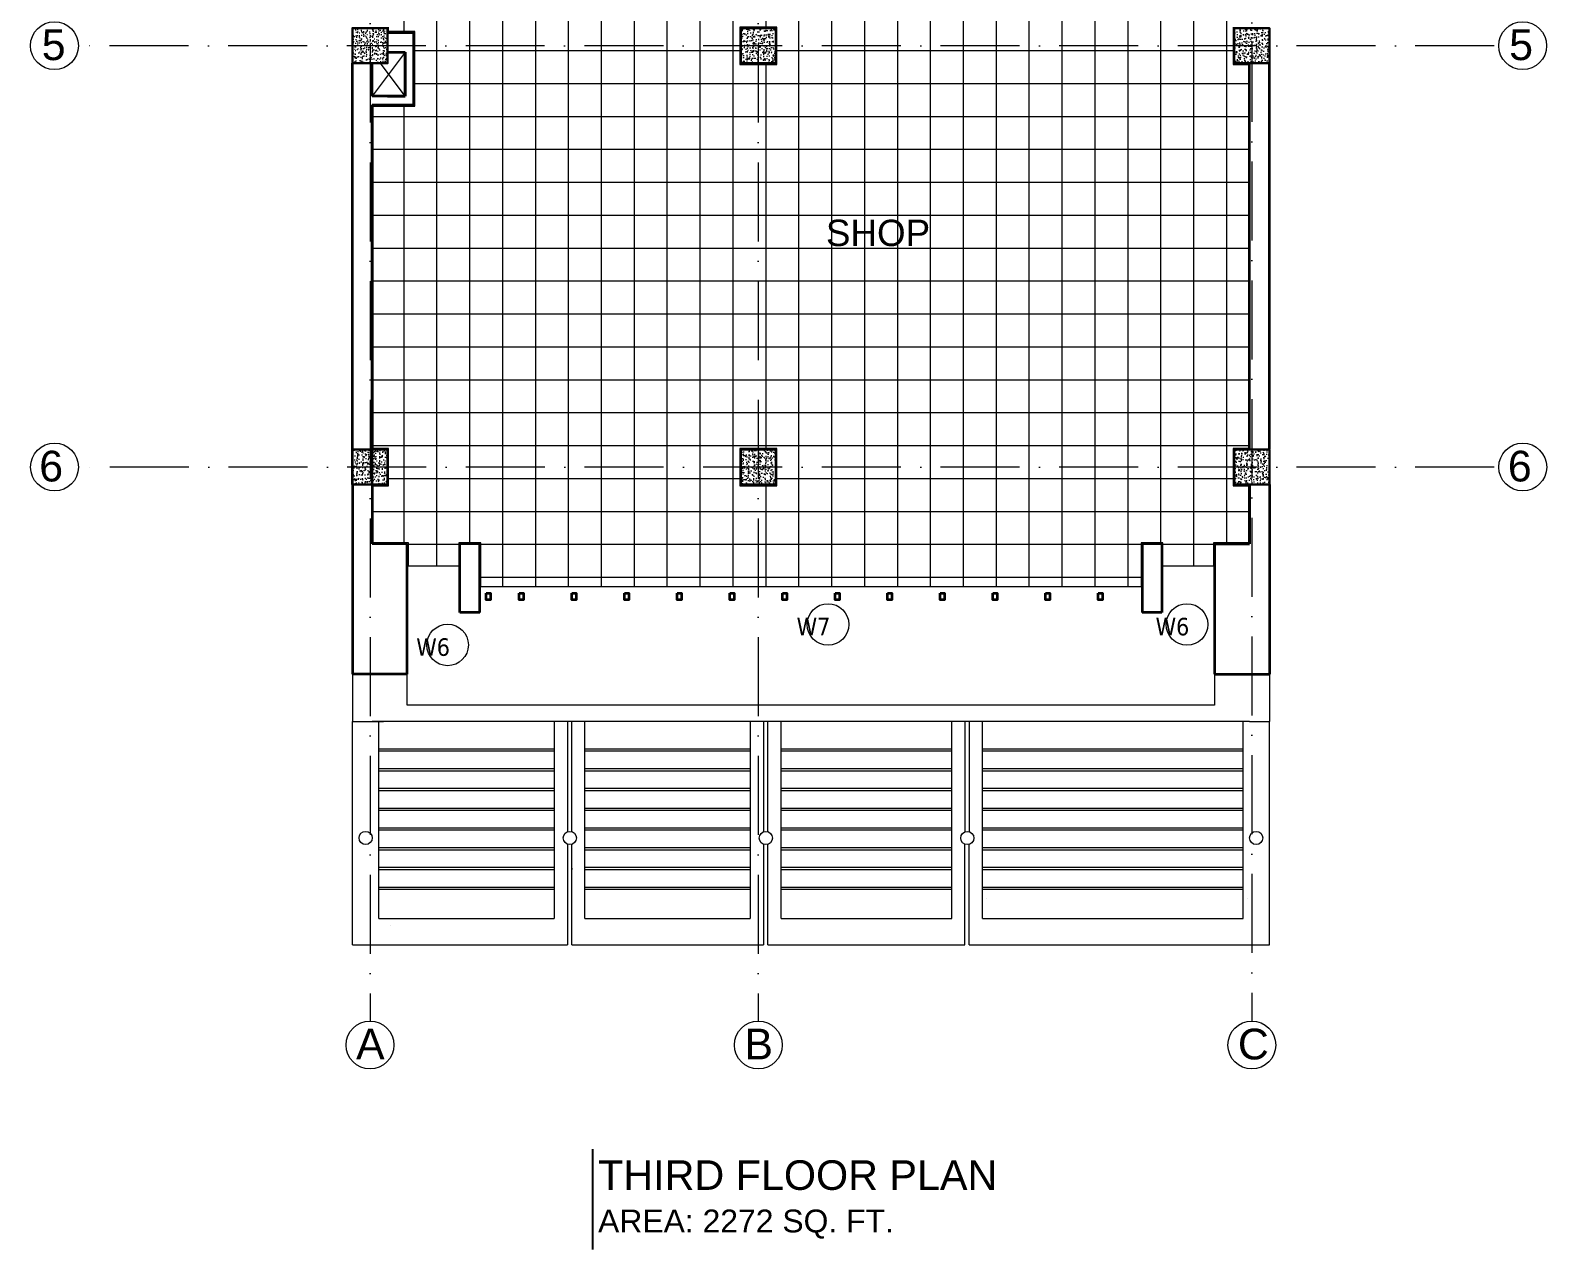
# Model space of a CAD drawing. Header units: inches. Extents: x 10755 to 33653, y -10992 to 10708.
# Drawn here: x 28231 to 28922, y -1517 to -961 of the extents above; entities that cross this region are included whole.
import ezdxf

# ---------------------------------------------------------------- set-up
doc = ezdxf.new("R2010")
doc.units = ezdxf.units.IN
doc.header["$MEASUREMENT"] = 0
doc.linetypes.add('ACAD_ISO10W100', pattern=[18, 12, -3, 0, -3])
for name, color, linetype, lineweight in [('centerline', 9, 'ACAD_ISO10W100', 5), ('col', 1, 'Continuous', 30), ('DIMINSION', 5, 'Continuous', 15), ('elevation1', 230, 'Continuous', 13), ('hatch 2', 8, 'Continuous', 13), ('hatch room', 33, 'Continuous', 9), ('hatch- rcc', 252, 'Continuous', 5), ('PLASTER', 50, 'Continuous', 9), ('STAIRCASE', 143, 'Continuous', 15), ('title text 1', 113, 'Continuous', 25), ('wall', 1, 'Continuous', 35)]:
    doc.layers.add(name, color=color, linetype=linetype, lineweight=lineweight)
doc.layers.add('T-TEXT', color=230, linetype='Continuous')
doc.layers.get('DIMINSION').off()
doc.styles.add('Prajwal', font='stylu.ttf', dxfattribs={"height": 9})
doc.styles.add('suren', font='times.ttf', dxfattribs={"height": 4})

# ---------------------------------------------------------------- blocks, each defined once
blk = doc.blocks.new('ETERWEWE')
at = {"layer": 'hatch- rcc', "linetype": 'Continuous', "ltscale": 30}
h = blk.add_hatch(dxfattribs=at)
h.set_pattern_fill('AR-CONC', color=256, scale=0.5, style=0)
h.set_pattern_definition([(50, (0, 0), (3.586300913, -0.313760675), [0.375, -4.125]), (355, (0, 0), (-0.69375667, 3.76096067), [0.3, -3.3]), (100.4514445, (0.299, -0.026), (2.89254423, 3.447199955), [0.31870096, -3.50571056]), (46.1842, (0, 1), (5.33620665, -0.8275964), [0.5625, -6.1875]), (96.6356355, (0.4447, 0.931), (4.67330973, 4.870593), [0.47805171, -5.2585688]), (351.184164, (0, 1), (4.67330973, 4.870593), [0.45, -4.95]), (21, (0.5, 0.75), (2.98453526, -2.013094453), [0.375, -4.125]), (326, (0.5, 0.75), (1.21657666, 3.625750225), [0.3, -3.3]), (71.4514447, (0.7487, 0.5822), (4.20111188, 1.612655764), [0.31870095, -3.50571056]), (37.5, (0, 0), (0.060799277, 1.664469269), [0, -3.26, 0, -3.35, 0, -3.3125]), (7.5, (0, 0), (1.315347687, 1.97205856), [0, -1.91, 0, -3.185, 0, -1.2625]), (327.5, (-1.115, 0), (2.669112181, -0.112774359), [0, -1.25, 0, -3.9, 0, -5.175]), (317.5, (-1.615, 0), (2.915930847, 0.50052491), [0, -1.625, 0, -2.59, 0, -3.675])])
h.paths.add_polyline_path([(159423.23, -3794.58), (159439.23, -3794.58), (159439.23, -3778.58), (159423.23, -3778.58)])
at = {"layer": 'col', "linetype": 'Continuous', "ltscale": 30}
blk.add_lwpolyline([(159423.23, -3794.58), (159423.23, -3778.58), (159439.23, -3778.58), (159439.23, -3794.58), (159423.23, -3794.58)], dxfattribs=at)
blk = doc.blocks.new('EWEWRTT')
at = {"layer": 'centerline', "ltscale": 3}
for p, q in [((176317.85, -3623.75), (176317.85, -4988.85)), ((176494.85, -3623.75), (176494.85, -4988.85)), ((176719.8, -3623.43), (176719.8, -4988.85)), ((176830.31, -3753.4), (176184.96, -3753.4)), ((176830.31, -3903.4), (176184.95, -3903.4)), ((176830.19, -4119.4), (176184.84, -4119.4)), ((176830.31, -4304.4), (176184.95, -4304.4)), ((176830.26, -4544.4), (176184.91, -4544.4)), ((176830.31, -4736.4), (176184.95, -4736.4))]:
    blk.add_line(p, q, dxfattribs=at)
at = {"layer": 'centerline', "linetype": 'Continuous'}
for centre in [(176317.85, -3612.52), (176494.85, -3612.52), (176719.8, -3612.52), (176174.04, -3753.4), (176843.28, -3753.4), (176174.04, -3903.4), (176843.28, -3903.4), (176173.93, -4119.4), (176843.16, -4119.4), (176174.04, -4304.4), (176843.28, -4304.4), (176174, -4544.4), (176843.23, -4544.4), (176174.04, -4736.4), (176843.28, -4736.4), (176317.85, -4999.76), (176494.85, -4999.76), (176719.8, -4999.76)]:
    blk.add_circle(centre, 10.91, dxfattribs=at)
at = {"layer": 'T-TEXT', "ltscale": 100, "char_height": 14, "width": 12.944, "style": 'suren'}
for s, insert, attachment_point in [('{\\fArial|b0|i0|c0|p34;A}', (176311.49, -3605.08), 1), ('{\\fArial|b0|i0|c0|p34;B}', (176488.49, -3605.08), 1), ('{\\fArial|b0|i0|c0|p34;C}', (176713.44, -3605.08), 1), ('{\\fArial|b0|i0|c0|p34;1}', (176175.53, -3745.96), 3), ('{\\fArial|b0|i0|c0|p34;1}', (176843.84, -3745.96), 3), ('{\\fArial|b0|i0|c0|p34;2}', (176175.53, -3895.96), 3), ('{\\fArial|b0|i0|c0|p34;2}', (176847.37, -3895.96), 3), ('{\\fArial|b0|i0|c0|p34;3}', (176178.97, -4111.96), 3), ('{\\fArial|b0|i0|c0|p34;3}', (176847.57, -4111.96), 3), ('{\\fArial|b0|i0|c0|p34;4}', (176179.29, -4296.96), 3), ('{\\fArial|b0|i0|c0|p34;4}', (176847.05, -4296.96), 3), ('{\\fArial|b0|i0|c0|p34;5}', (176179.1, -4536.96), 3), ('{\\fArial|b0|i0|c0|p34;5}', (176847.97, -4536.96), 3), ('{\\fArial|b0|i0|c0|p34;6}', (176177.94, -4728.96), 3), ('{\\fArial|b0|i0|c0|p34;6}', (176847.37, -4728.96), 3), ('{\\fArial|b0|i0|c0|p34;A}', (176311.49, -4992.32), 1), ('{\\fArial|b0|i0|c0|p34;B}', (176488.49, -4992.32), 1), ('{\\fArial|b0|i0|c0|p34;C}', (176713.44, -4992.32), 1)]:
    blk.add_mtext(s, dxfattribs=dict(at, insert=insert, attachment_point=attachment_point))
blk = doc.blocks.new('wewerrr')
at = {"layer": 'DIMINSION', "linetype": 'Continuous'}
for p in [(16886.62, 33.19), (16886.62, 33.19), (17063.62, 33.19), (17063.62, 33.19), (17288.57, 33.19), (17288.57, 33.19), (16886.62, -116.81), (16886.62, -116.81), (17063.62, -116.81), (17063.62, -116.81), (17288.57, -116.81), (17288.57, -116.81), (16886.62, -332.81), (16886.62, -332.81), (17063.62, -332.81), (17063.62, -332.81), (17288.57, -332.81), (17288.57, -332.81), (16886.62, -517.81), (16886.62, -517.81), (17063.62, -517.81), (17063.62, -517.81), (17288.49, -517.81), (17288.49, -517.81), (16886.62, -757.81), (16886.62, -757.81), (17063.62, -757.81), (17063.62, -757.81), (17288.57, -757.81), (17288.57, -757.81), (16886.62, -949.81), (16886.62, -949.81), (17063.62, -949.81), (17063.62, -949.81), (17288.57, -949.81), (17288.57, -949.81)]:
    blk.add_blockref('ETERWEWE', p, dxfattribs=at)

msp = doc.modelspace()

# ---------------------------------------------------------------- hatches: boundary and pattern name
at = {"layer": 'hatch room'}
h = msp.add_hatch(dxfattribs=at)
h.set_pattern_fill('ANSI37', color=256, scale=120, angle=45, style=0)
h.set_pattern_definition([(90, (12291.467, -12130.303), (-15, 3e-15), []), (180, (12291.467, -12130.303), (-3e-15, -15), [])])
h.paths.add_polyline_path([(28591.833, -459.741), (28461.405, -459.741), (28461.405, -734.593), (28554.452, -734.718), (28554.452, -736.593), (28571.452, -736.593), (28571.452, -734.593), (28591.833, -734.593), (28591.833, -724.593), (28571.452, -724.593), (28571.452, -719.593), (28556.952, -719.593), (28556.952, -551.602), (28571.452, -551.595), (28571.452, -469.741), (28591.833, -469.741)], flags=16)
h.paths.add_polyline_path([(28571.452, -551.595), (28556.952, -551.602), (28556.952, -719.593), (28571.452, -719.593), (28571.452, -724.593), (28591.833, -724.593), (28591.833, -729.595), (28650.833, -729.595), (28650.833, -724.597), (28659.727, -724.597), (28659.727, -663.093), (28671.735, -663.093), (28671.728, -546.093), (28700.312, -546.093), (28700.312, -469.741), (28650.833, -469.741), (28650.833, -464.741), (28591.833, -464.741), (28591.833, -469.741), (28571.452, -469.741)], flags=16)
h.paths.add_polyline_path([(28571.452, -318.593), (28554.452, -318.593), (28554.452, -335.593), (28571.452, -335.593)], flags=16)
h.paths.add_polyline_path([(28571.452, -959.593), (28554.452, -959.593), (28554.452, -976.593), (28571.452, -976.593)], flags=16)
h.paths.add_polyline_path([(28571.452, -1151.593), (28554.452, -1151.593), (28554.452, -1168.593), (28571.452, -1168.593)], flags=16)
edge = h.paths.add_edge_path()
edge.add_line((28394.452, -1168.593), (28394.452, -1151.593))
edge.add_line((28394.452, -1151.593), (28387.452, -1151.593))
edge.add_line((28387.452, -1151.593), (28387.452, -995.593))
edge.add_line((28387.452, -995.593), (28406.452, -995.593))
edge.add_line((28406.452, -995.593), (28406.452, -961.593))
edge.add_line((28406.452, -961.593), (28394.452, -961.593))
edge.add_line((28394.452, -961.593), (28394.452, -959.593))
edge.add_line((28394.452, -959.593), (28387.452, -959.593))
edge.add_line((28387.452, -959.593), (28387.452, -736.593))
edge.add_line((28387.452, -736.593), (28394.452, -736.593))
edge.add_line((28394.452, -736.593), (28394.452, -719.593))
edge.add_line((28394.452, -719.593), (28387.452, -719.593))
edge.add_line((28387.452, -719.593), (28387.452, -551.593))
edge.add_line((28387.452, -551.593), (28394.452, -551.593))
edge.add_line((28394.452, -551.593), (28394.452, -534.593))
edge.add_line((28394.452, -534.593), (28387.452, -534.593))
edge.add_line((28387.452, -534.593), (28387.452, -335.593))
edge.add_line((28387.452, -335.593), (28394.452, -335.593))
edge.add_line((28394.452, -335.593), (28394.452, -318.593))
edge.add_line((28394.452, -318.593), (28387.452, -318.593))
edge.add_line((28387.452, -318.593), (28387.452, -185.593))
edge.add_line((28387.452, -185.593), (28394.454, -185.593))
edge.add_line((28394.454, -185.593), (28394.454, -175.593))
edge.add_line((28394.454, -175.593), (28406.452, -175.593))
edge.add_line((28406.452, -175.593), (28406.452, -148.593))
edge.add_line((28406.452, -148.593), (28387.452, -148.593))
edge.add_line((28387.452, -148.593), (28387.452, -118.593))
edge.add_line((28387.452, -118.593), (28559.452, -118.593))
edge.add_line((28559.452, -118.593), (28559.452, -168.593))
edge.add_line((28559.452, -168.593), (28554.454, -168.593))
edge.add_line((28554.454, -168.593), (28554.454, -185.593))
edge.add_line((28554.454, -185.593), (28571.454, -185.593))
edge.add_line((28571.454, -185.593), (28571.454, -178.593))
edge.add_line((28571.454, -178.593), (28779.399, -178.593))
edge.add_line((28779.399, -178.593), (28779.401, -185.593))
edge.add_line((28779.401, -185.593), (28786.379, -185.593))
edge.add_line((28786.379, -185.593), (28786.395, -318.593))
edge.add_line((28786.395, -318.593), (28779.399, -318.593))
edge.add_line((28779.399, -318.593), (28779.399, -335.593))
edge.add_line((28779.399, -335.593), (28786.405, -335.598))
edge.add_line((28786.405, -335.598), (28786.312, -459.741))
edge.add_line((28786.312, -459.741), (28650.833, -459.741))
edge.add_line((28650.833, -459.741), (28650.833, -469.741))
edge.add_line((28650.833, -469.741), (28700.312, -469.741))
edge.add_line((28700.312, -469.741), (28700.312, -546.093))
edge.add_line((28700.312, -546.093), (28671.728, -546.093))
edge.add_line((28671.728, -546.093), (28671.735, -663.093))
edge.add_line((28671.735, -663.093), (28659.727, -663.093))
edge.add_line((28659.727, -663.093), (28659.727, -724.597))
edge.add_line((28659.727, -724.597), (28650.833, -724.597))
edge.add_line((28650.833, -724.597), (28650.833, -734.597))
edge.add_line((28650.833, -734.597), (28714.501, -734.597))
edge.add_line((28714.501, -734.597), (28714.501, -762.593))
edge.add_line((28714.501, -762.593), (28786.333, -762.593))
edge.add_line((28786.333, -762.593), (28786.399, -959.593))
edge.add_line((28786.399, -959.593), (28779.399, -959.593))
edge.add_line((28779.399, -959.593), (28779.399, -976.593))
edge.add_line((28779.399, -976.593), (28786.397, -976.593))
edge.add_line((28786.397, -976.593), (28786.379, -1151.593))
edge.add_line((28786.379, -1151.593), (28779.399, -1151.593))
edge.add_line((28779.399, -1151.593), (28779.399, -1168.593))
edge.add_line((28779.399, -1168.593), (28786.399, -1168.593))
edge.add_line((28786.399, -1168.593), (28786.399, -1194.641))
edge.add_line((28786.399, -1194.641), (28770.399, -1194.641))
edge.add_line((28770.399, -1194.641), (28770.401, -1205.334))
edge.add_line((28770.401, -1205.334), (28747.401, -1205.334))
edge.add_line((28747.401, -1205.334), (28747.399, -1194.64))
edge.add_line((28747.399, -1194.64), (28737.399, -1194.64))
edge.add_line((28737.399, -1194.64), (28737.399, -1214.609))
edge.add_line((28737.399, -1214.609), (28436.452, -1214.609))
edge.add_line((28436.452, -1214.609), (28436.462, -1194.64))
edge.add_line((28436.462, -1194.64), (28426.462, -1194.64))
edge.add_line((28426.462, -1194.64), (28426.452, -1205.334))
edge.add_line((28426.452, -1205.334), (28403.452, -1205.334))
edge.add_line((28403.452, -1205.334), (28403.452, -1194.64))
edge.add_line((28403.452, -1194.64), (28387.454, -1194.64))
edge.add_line((28387.454, -1194.64), (28387.454, -1168.593))
edge.add_line((28387.454, -1168.593), (28394.454, -1168.593))

# ---------------------------------------------------------------- linework, layer by layer
for p, q in [((28785.822, -1356.843), (28785.822, -1356.879)), ((28395.357, -1368.843), (28395.357, -1368.879))]:
    msp.add_line(p, q)
at = {"layer": 'Defpoints'}
for points in [[(28384.952, -960.093), (28393.952, -960.093), (28393.952, -976.093), (28384.952, -976.093)], [(28384.952, -1168.093), (28393.952, -1168.093), (28393.952, -1152.093), (28384.952, -1152.093)]]:
    msp.add_lwpolyline(points, dxfattribs=at)
at = {"layer": 'elevation1'}
for p, q in [((28377.952, -1377.878), (28377.952, -1276.093)), ((28389.952, -1365.878), (28389.952, -1276.093)), ((28469.941, -1276.093), (28469.941, -1365.878)), ((28475.941, -1276.093), (28475.941, -1326.312)), ((28477.941, -1326.255), (28477.941, -1276.093)), ((28483.941, -1365.878), (28483.941, -1276.093)), ((28559.304, -1275.9), (28559.304, -1365.878)), ((28565.304, -1275.9), (28565.304, -1326.349)), ((28567.304, -1326.291), (28567.304, -1275.912)), ((28573.304, -1365.878), (28573.304, -1275.912)), ((28651.126, -1365.878), (28651.126, -1276.093)), ((28657.126, -1276.093), (28657.126, -1326.349)), ((28659.126, -1276.093), (28659.126, -1326.291)), ((28665.126, -1365.878), (28665.126, -1276.093)), ((28783.899, -1365.878), (28783.899, -1276.093)), ((28795.899, -1377.878), (28795.899, -1276.093)), ((28469.941, -1288.615), (28389.952, -1288.615)), ((28469.941, -1289.61), (28389.952, -1289.61)), ((28559.304, -1288.615), (28483.941, -1288.615)), ((28559.304, -1289.61), (28483.941, -1289.61)), ((28651.126, -1288.615), (28573.304, -1288.615)), ((28651.126, -1289.61), (28573.304, -1289.61)), ((28783.899, -1288.615), (28665.126, -1288.615)), ((28783.899, -1289.61), (28665.126, -1289.61)), ((28469.941, -1297.614), (28389.952, -1297.614)), ((28469.941, -1298.61), (28389.952, -1298.61)), ((28559.304, -1297.614), (28483.941, -1297.614)), ((28559.304, -1298.61), (28483.941, -1298.61)), ((28651.126, -1297.614), (28573.304, -1297.614)), ((28651.126, -1298.61), (28573.304, -1298.61)), ((28783.899, -1297.614), (28665.126, -1297.614)), ((28783.899, -1298.61), (28665.126, -1298.61)), ((28469.941, -1306.614), (28389.952, -1306.614)), ((28469.941, -1307.609), (28389.952, -1307.609)), ((28559.304, -1306.614), (28483.941, -1306.614)), ((28559.304, -1307.609), (28483.941, -1307.609)), ((28651.126, -1306.614), (28573.304, -1306.614)), ((28651.126, -1307.609), (28573.304, -1307.609)), ((28783.899, -1306.614), (28665.126, -1306.614)), ((28783.899, -1307.609), (28665.126, -1307.609)), ((28469.941, -1315.614), (28389.952, -1315.614)), ((28469.941, -1316.609), (28389.952, -1316.609)), ((28559.304, -1315.614), (28483.941, -1315.614)), ((28559.304, -1316.609), (28483.941, -1316.609)), ((28651.126, -1315.614), (28573.304, -1315.614)), ((28651.126, -1316.609), (28573.304, -1316.609)), ((28783.899, -1315.614), (28665.126, -1315.614)), ((28783.899, -1316.609), (28665.126, -1316.609)), ((28469.941, -1324.614), (28389.952, -1324.614)), ((28469.941, -1325.609), (28389.952, -1325.609)), ((28559.304, -1324.614), (28483.941, -1324.614)), ((28559.304, -1325.609), (28483.941, -1325.609)), ((28651.126, -1324.614), (28573.304, -1324.614)), ((28651.126, -1325.609), (28573.304, -1325.609)), ((28783.899, -1324.614), (28665.126, -1324.614)), ((28783.899, -1325.609), (28665.126, -1325.609)), ((28469.941, -1333.614), (28389.952, -1333.614)), ((28475.941, -1331.909), (28475.941, -1377.878)), ((28477.941, -1377.878), (28477.941, -1331.967)), ((28559.304, -1333.614), (28483.941, -1333.614)), ((28565.304, -1331.945), (28565.304, -1377.878)), ((28567.304, -1377.878), (28567.304, -1332.003)), ((28651.126, -1333.614), (28573.304, -1333.614)), ((28657.126, -1377.878), (28657.126, -1331.945)), ((28659.126, -1377.878), (28659.126, -1332.003)), ((28783.899, -1333.614), (28665.126, -1333.614)), ((28469.941, -1334.609), (28389.952, -1334.609)), ((28559.304, -1334.609), (28483.941, -1334.609)), ((28651.126, -1334.609), (28573.304, -1334.609)), ((28783.899, -1334.609), (28665.126, -1334.609)), ((28469.941, -1342.614), (28389.952, -1342.614)), ((28469.941, -1343.609), (28389.952, -1343.609)), ((28477.941, -1342.801), (28477.941, -1343.463)), ((28559.304, -1342.614), (28483.941, -1342.614)), ((28559.304, -1343.609), (28483.941, -1343.609)), ((28651.126, -1342.614), (28573.304, -1342.614)), ((28651.126, -1343.609), (28573.304, -1343.609)), ((28783.899, -1342.614), (28665.126, -1342.614)), ((28783.899, -1343.609), (28665.126, -1343.609)), ((28469.941, -1351.613), (28389.952, -1351.613)), ((28469.941, -1352.609), (28389.952, -1352.609)), ((28559.304, -1351.613), (28483.941, -1351.613)), ((28559.304, -1352.609), (28483.941, -1352.609)), ((28651.126, -1351.613), (28573.304, -1351.613)), ((28651.126, -1352.609), (28573.304, -1352.609)), ((28783.899, -1351.613), (28665.126, -1351.613)), ((28783.899, -1352.609), (28665.126, -1352.609)), ((28667.126, -1356.843), (28667.126, -1356.879)), ((28389.952, -1365.878), (28469.941, -1365.878)), ((28483.941, -1365.878), (28559.304, -1365.878)), ((28573.304, -1365.878), (28651.126, -1365.878)), ((28665.126, -1365.878), (28783.899, -1365.878)), ((28377.952, -1377.878), (28475.941, -1377.878)), ((28477.941, -1377.878), (28565.304, -1377.878)), ((28567.304, -1377.878), (28576.122, -1377.878)), ((28576.122, -1377.878), (28657.126, -1377.878)), ((28659.126, -1377.878), (28795.899, -1377.878))]:
    msp.add_line(p, q, dxfattribs=at)
for centre in [(28383.952, -1329.111), (28477.022, -1329.111), (28566.385, -1329.147), (28658.208, -1329.147), (28789.899, -1329.111)]:
    msp.add_circle(centre, 3, dxfattribs=at)
at = {"layer": 'hatch 2', "linetype": 'Continuous', "ltscale": 30}
for p, q in [((28401.952, -971.093), (28386.952, -991.093)), ((28401.952, -991.093), (28390.702, -976.093))]:
    msp.add_line(p, q, dxfattribs=at)
at = {"layer": 'hatch 2', "ltscale": 30}
for centre in [(28594.713, -1231.825), (28758.343, -1231.825), (28421.329, -1241.147)]:
    msp.add_circle(centre, 9.47, dxfattribs=at)
at = {"layer": 'PLASTER'}
for points in [[(28394.452, -1168.593), (28394.452, -1151.593), (28387.452, -1151.593), (28387.452, -995.593), (28406.452, -995.593), (28406.452, -961.593), (28394.452, -961.593), (28394.452, -959.593)], [(28779.399, -959.593), (28779.399, -976.593), (28786.397, -976.593), (28786.379, -1151.593), (28779.399, -1151.593), (28779.399, -1168.593), (28786.399, -1168.593), (28786.399, -1194.641), (28770.399, -1194.641), (28770.401, -1205.334), (28747.401, -1205.334), (28747.399, -1194.64), (28737.399, -1194.64), (28737.399, -1214.609), (28436.452, -1214.609), (28436.462, -1194.64), (28426.462, -1194.64), (28426.452, -1205.334), (28403.452, -1205.334), (28403.452, -1194.64), (28387.454, -1194.64), (28387.454, -1168.593), (28394.454, -1168.593)]]:
    msp.add_lwpolyline(points, dxfattribs=at)
for points in [[(28571.452, -959.593), (28554.452, -959.593), (28554.452, -976.593), (28571.452, -976.593)], [(28571.452, -1151.593), (28554.452, -1151.593), (28554.452, -1168.593), (28571.452, -1168.593)]]:
    msp.add_lwpolyline(points, close=True, dxfattribs=at)
at = {"layer": 'STAIRCASE', "linetype": 'Continuous', "ltscale": 30}
for p, q in [((28377.952, -1254.432), (28377.952, -1276.093)), ((28402.952, -1268.611), (28402.952, -1254.432)), ((28770.899, -1254.432), (28770.899, -1268.611)), ((28795.899, -1254.432), (28795.899, -1276.093)), ((28770.899, -1268.611), (28402.952, -1268.611)), ((28377.952, -1276.093), (28386.952, -1276.093)), ((28377.952, -1276.093), (28392.137, -1276.093)), ((28786.899, -1276.093), (28386.952, -1276.093)), ((28786.899, -1276.093), (28392.137, -1276.093)), ((28786.899, -1276.093), (28795.899, -1276.093)), ((28786.899, -1276.093), (28795.899, -1276.093))]:
    msp.add_line(p, q, dxfattribs=at)
at = {"layer": 'title text 1', "linetype": 'Continuous', "ltscale": 30}
msp.add_line((28487.375, -1470.943), (28487.375, -1516.713), dxfattribs=at)
at = {"layer": 'wall', "linetype": 'Continuous', "ltscale": 30}
for p, q in [((28393.952, -962.093), (28405.952, -962.093)), ((28405.952, -995.093), (28405.952, -962.093)), ((28393.952, -971.093), (28401.952, -971.093)), ((28401.952, -991.093), (28401.952, -971.093)), ((28401.952, -971.093), (28401.952, -991.093)), ((28377.952, -1168.093), (28377.952, -976.093)), ((28386.952, -991.093), (28386.952, -976.093)), ((28786.879, -1152.093), (28786.897, -976.093)), ((28795.879, -1151.803), (28795.897, -976.093)), ((28401.952, -991.093), (28386.952, -991.093)), ((28386.952, -1168.093), (28386.952, -995.093)), ((28386.952, -995.093), (28405.952, -995.093)), ((28393.952, -991.093), (28401.952, -991.093)), ((28377.952, -1168.093), (28377.952, -1254.432)), ((28386.952, -1168.093), (28386.952, -1195.14)), ((28786.899, -1168.093), (28786.899, -1195.14)), ((28795.899, -1168.093), (28795.899, -1254.432)), ((28402.952, -1195.14), (28386.952, -1195.14)), ((28402.952, -1254.432), (28402.952, -1195.14)), ((28426.952, -1226.314), (28426.952, -1195.14)), ((28435.952, -1195.14), (28426.952, -1195.14)), ((28435.952, -1226.314), (28435.952, -1195.14)), ((28737.899, -1195.14), (28737.899, -1226.314)), ((28746.899, -1195.14), (28737.899, -1195.14)), ((28746.899, -1195.14), (28746.899, -1226.314)), ((28770.899, -1195.14), (28770.899, -1254.432)), ((28770.899, -1195.14), (28786.899, -1195.14)), ((28435.952, -1226.314), (28426.952, -1226.314)), ((28746.899, -1226.314), (28737.899, -1226.314)), ((28402.952, -1254.432), (28377.952, -1254.432)), ((28770.899, -1254.432), (28795.899, -1254.432))]:
    msp.add_line(p, q, dxfattribs=at)
for points in [[(28438.964, -1217.609), (28440.944, -1217.609), (28440.944, -1220.633), (28438.964, -1220.633)], [(28453.956, -1217.609), (28455.935, -1217.609), (28455.935, -1220.633), (28453.956, -1220.633)], [(28477.948, -1217.609), (28479.927, -1217.609), (28479.927, -1220.633), (28477.948, -1220.633)], [(28501.94, -1217.609), (28503.919, -1217.609), (28503.919, -1220.633), (28501.94, -1220.633)], [(28525.931, -1217.609), (28527.911, -1217.609), (28527.911, -1220.633), (28525.931, -1220.633)], [(28549.923, -1217.609), (28551.902, -1217.609), (28551.902, -1220.633), (28549.923, -1220.633)], [(28573.915, -1217.609), (28575.894, -1217.609), (28575.894, -1220.633), (28573.915, -1220.633)], [(28597.906, -1217.609), (28599.886, -1217.609), (28599.886, -1220.633), (28597.906, -1220.633)], [(28621.898, -1217.609), (28623.878, -1217.609), (28623.878, -1220.633), (28621.898, -1220.633)], [(28645.89, -1217.609), (28647.869, -1217.609), (28647.869, -1220.633), (28645.89, -1220.633)], [(28669.882, -1217.609), (28671.861, -1217.609), (28671.861, -1220.633), (28669.882, -1220.633)], [(28693.873, -1217.609), (28695.853, -1217.609), (28695.853, -1220.633), (28693.873, -1220.633)], [(28717.865, -1217.609), (28719.844, -1217.609), (28719.844, -1220.633), (28717.865, -1220.633)]]:
    msp.add_lwpolyline(points, close=True, dxfattribs=at)

# ---------------------------------------------------------------- block references
at = {"layer": 'DIMINSION', "linetype": 'Continuous'}
for p in [(-131045.279, 2626.489), (-131045.279, 2626.489), (-130868.279, 2626.489), (-130643.331, 2626.489)]:
    msp.add_blockref('ETERWEWE', p, dxfattribs=at)
at = {"layer": 'wall', "linetype": 'Continuous', "ltscale": 30}
msp.add_blockref('EWEWRTT', (-147931.897, 3576.303), dxfattribs=at)
at = {"layer": 'wall', "linetype": 'Continuous'}
msp.add_blockref('wewerrr', (-147931.897, 3576.303), dxfattribs=at)

# ---------------------------------------------------------------- texts
at = {"layer": 'title text 1', "attachment_point": 1, "style": 'Prajwal'}
for s, insert, char_height, width in [('{\\fSansSerif|b0|i0|c2|p2;SHOP}', (28593.767, -1047.382), 12, 241.00666), ('{\\fSansSerif|b0|i0|c2|p2;\\H1.333x;THIRD FLOOR PLAN\\P\\H0.7718x;AREA: 2272 SQ. FT. }', (28489.914, -1475.987), 10.1088, 301.72993)]:
    msp.add_mtext(s, dxfattribs=dict(at, insert=insert, char_height=char_height, width=width))
at = {"layer": 'title text 1', "char_height": 8, "width": 6.48014975013211e-13, "attachment_point": 1, "rotation": 359.956324, "style": 'Prajwal'}
for s, insert in [('\\pi-6.436;{\\fTahoma|b0|i0|c0|p34;W7}', (28586.855, -1228.792)), ('\\pi-6.436;{\\fTahoma|b0|i0|c0|p34;W6}', (28750.485, -1228.792)), ('\\pi-6.436;{\\fTahoma|b0|i0|c0|p34;W6}', (28413.471, -1238.114))]:
    msp.add_mtext(s, dxfattribs=dict(at, insert=insert))

doc.saveas('drawing.dxf')
